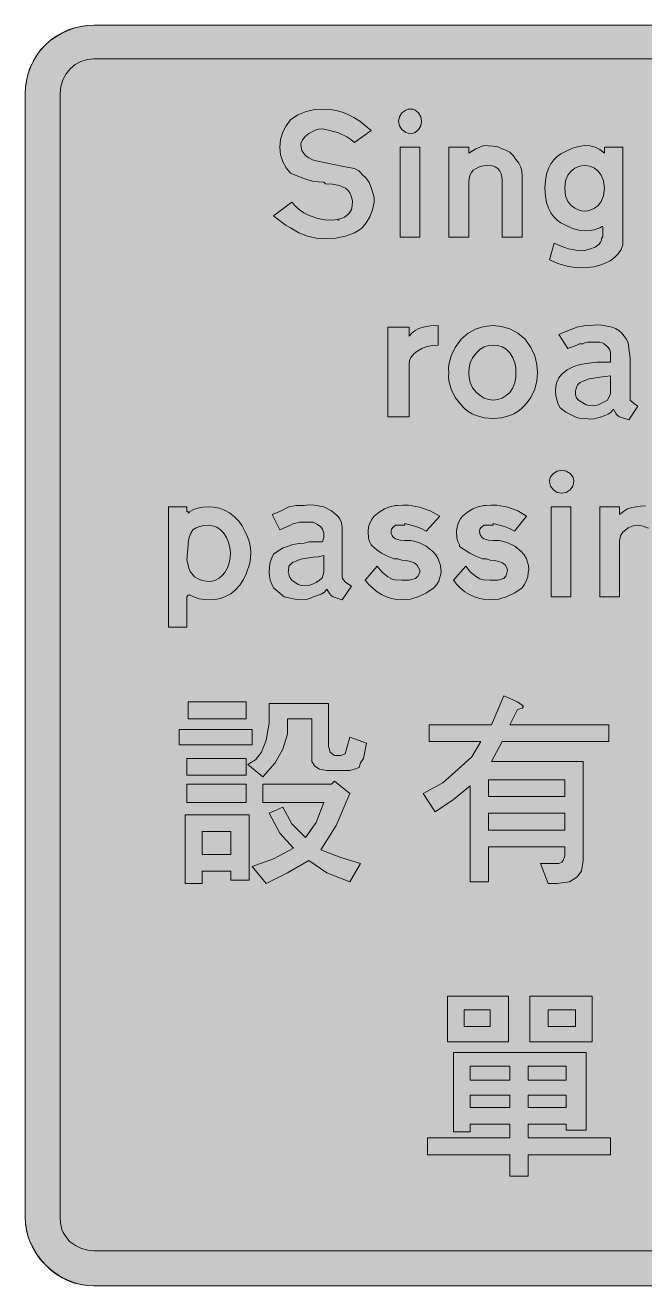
# Model space of a CAD drawing. Header units: metres. Extents: x 138 to 430, y 13 to 261.
# Drawn here: x 137.8 to 259.8, y 13 to 261.1 of the extents above; entities that cross this region are included whole.
import ezdxf

# ---------------------------------------------------------------- set-up
doc = ezdxf.new("R2010")
doc.units = ezdxf.units.M
for name, color, linetype, true_color in [('FILL_BLUE_0000FF', 7, 'Continuous', 0x0000ff), ('FILL_WHITE_FFFFFF', 7, 'Continuous', 0xffffff), ('STROKE_BLUE_0000FF', 7, 'Continuous', 0x0000ff), ('STROKE_WHITE_FFFFFF', 7, 'Continuous', 0xffffff)]:
    doc.layers.add(name, color=color, linetype=linetype, true_color=true_color)

msp = doc.modelspace()

# ---------------------------------------------------------------- hatches: boundary and pattern name
at = {"layer": 'FILL_BLUE_0000FF', "true_color": 0x0000ff}
h = msp.add_hatch(color=7, dxfattribs=at)
h.dxf.hatch_style = 1
h.paths.add_polyline_path([(416.85, 254.52), (417.94, 254.33), (419.25, 253.92), (419.87, 253.64), (420.41, 253.28), (421.35, 252.42), (421.92, 251.92), (422.33, 251.33), (422.85, 250.02), (423.2, 249.52), (423.38, 248.93), (423.45, 247.62), (423.45, 26.52), (423.33, 25.35), (422.96, 24.12), (422.31, 22.89), (421.35, 21.72), (420.35, 20.93), (419.21, 20.37), (418.02, 20.03), (416.85, 19.92), (151.35, 19.92), (150.18, 20.03), (148.95, 20.37), (147.72, 20.93), (146.55, 21.72), (145.69, 22.92), (145.33, 23.49), (145.05, 24.12), (144.79, 25.43), (144.75, 26.52), (144.75, 247.62), (144.89, 249.04), (145.28, 250.34), (145.89, 251.52), (146.7, 252.53), (147.68, 253.37), (148.8, 253.99), (150.03, 254.38), (151.35, 254.52), (416.85, 254.52)])
at = {"layer": 'FILL_WHITE_FFFFFF', "true_color": 0xffffff}
h = msp.add_hatch(color=7, dxfattribs=at)
h.dxf.hatch_style = 1
h.paths.add_polyline_path([(416.85, 261.12), (418.02, 261.06), (419.25, 260.89), (420.48, 260.61), (421.65, 260.22), (422.94, 259.67), (424.13, 258.94), (425.19, 258.11), (426.15, 257.22), (427.17, 256.22), (427.99, 255.08), (428.64, 253.89), (429.15, 252.72), (429.67, 251.42), (429.94, 250.17), (430.05, 247.62), (430.05, 26.52), (429.99, 25.28), (429.82, 24.05), (429.53, 22.84), (429.11, 21.64), (428.57, 20.48), (427.9, 19.35), (427.09, 18.26), (426.15, 17.22), (425.19, 16.2), (424.13, 15.38), (422.94, 14.73), (421.65, 14.22), (420.48, 13.65), (419.25, 13.28), (418.02, 13.08), (416.85, 13.02), (151.35, 13.02), (150.1, 13.08), (148.84, 13.25), (147.57, 13.56), (146.33, 13.99), (145.1, 14.57), (143.93, 15.3), (142.8, 16.18), (141.75, 17.22), (140.9, 18.18), (140.14, 19.24), (138.75, 21.72), (138.36, 22.89), (138.08, 24.12), (137.91, 25.35), (137.85, 26.52), (137.85, 247.62), (137.91, 248.87), (138.08, 250.13), (138.37, 251.4), (138.79, 252.64), (139.33, 253.87), (140, 255.04), (140.81, 256.17), (141.75, 257.22), (142.8, 258.16), (143.93, 258.97), (145.1, 259.64), (146.33, 260.18), (147.57, 260.6), (148.84, 260.89), (150.1, 261.06), (151.35, 261.12), (416.85, 261.12)])
h = msp.add_hatch(color=7, dxfattribs=at)
h.dxf.hatch_style = 1
h.paths.add_polyline_path([(201.94, 238.64), (201.16, 239.16), (199.5, 239.93), (197.84, 240.42), (196.35, 240.72), (195.55, 240.66), (194.89, 240.49), (193.65, 239.82), (192.99, 239.27), (192.45, 238.58), (192.13, 237.84), (192.15, 237.12), (192.3, 236.45), (192.68, 235.84), (193.16, 235.35), (193.65, 235.02), (194.4, 234.61), (195.15, 234.42), (200.85, 233.22), (202.65, 232.92), (203.51, 232.43), (203.87, 232.12), (204.15, 231.72), (204.94, 230.99), (205.54, 230.14), (205.96, 229.19), (206.25, 228.12), (206.51, 227.22), (206.55, 226.32), (206.22, 224.81), (205.69, 223.43), (204.99, 222.23), (204.15, 221.22), (203.43, 220.7), (202.65, 220.26), (200.89, 219.61), (198.96, 219.24), (196.95, 219.12), (195.15, 219.24), (193.39, 219.61), (191.68, 220.26), (190.05, 221.22), (189.2, 221.72), (188.4, 222.31), (186.75, 223.62), (190.35, 226.32), (191.06, 225.49), (191.85, 224.79), (192.69, 224.21), (193.58, 223.73), (195.41, 223.07), (197.25, 222.72), (198.76, 222.79), (200.1, 223.09), (200.69, 223.36), (201.22, 223.73), (201.67, 224.21), (202.05, 224.82), (202.21, 225.59), (202.24, 226.47), (202.09, 227.35), (201.75, 228.12), (201.36, 228.63), (200.87, 229.03), (199.69, 229.58), (198.33, 229.85), (196.95, 229.92), (196.65, 230.22), (195.53, 230.28), (194.4, 230.44), (193.28, 230.73), (192.15, 231.12), (190.05, 232.02), (189.22, 233.03), (188.55, 234.23), (188.11, 235.61), (187.95, 237.12), (188.11, 238.64), (188.55, 240.04), (189.22, 241.34), (190.05, 242.52), (191.5, 243.48), (193.13, 244.13), (194.86, 244.5), (196.65, 244.62), (197.87, 244.55), (199.07, 244.34), (200.25, 244), (201.41, 243.53), (202.56, 242.94), (203.7, 242.22), (205.95, 240.42), (202.65, 238.02), (201.94, 238.64)])
h = msp.add_hatch(color=7, dxfattribs=at)
h.dxf.hatch_style = 1
h.paths.add_polyline_path([(215.69, 241.34), (215.25, 240.57), (214.58, 240.03), (214.18, 239.87), (213.75, 239.82), (213.22, 239.87), (212.74, 240.03), (211.99, 240.57), (211.51, 241.34), (211.35, 242.22), (211.51, 243.1), (211.99, 243.87), (212.74, 244.41), (213.22, 244.57), (213.75, 244.62), (214.18, 244.57), (214.58, 244.41), (215.25, 243.87), (215.69, 243.1), (215.85, 242.22), (215.69, 241.34)])
h = msp.add_hatch(color=7, dxfattribs=at)
h.dxf.hatch_style = 1
h.paths.add_polyline_path([(211.65, 219.42), (211.65, 237.12), (215.55, 237.12), (215.55, 219.42), (211.65, 219.42)])
h = msp.add_hatch(color=7, dxfattribs=at)
h.dxf.hatch_style = 1
h.paths.add_polyline_path([(228.08, 233.46), (227.4, 233.29), (226.73, 233.01), (226.05, 232.62), (225.66, 232.12), (225.38, 231.53), (225.21, 230.89), (225.15, 230.22), (225.15, 219.42), (221.25, 219.42), (221.25, 237.12), (225.15, 237.12), (225.15, 235.92), (226.54, 236.78), (227.3, 237.14), (228.15, 237.42), (229.95, 237.34), (230.85, 237.17), (231.75, 236.82), (232.47, 236.53), (233.21, 236.11), (233.9, 235.51), (234.45, 234.72), (235.02, 233.99), (235.39, 233.18), (235.59, 232.32), (235.65, 231.42), (235.65, 219.42), (231.75, 219.42), (231.75, 230.82), (231.53, 231.87), (231.24, 232.42), (230.85, 232.92), (230.35, 233.27), (229.8, 233.44), (228.75, 233.52), (228.08, 233.46)])
h = msp.add_hatch(color=7, dxfattribs=at)
h.dxf.hatch_style = 1
h.paths.add_polyline_path([(255.45, 237.12), (255.45, 218.52), (255.45, 218.22), (255.45, 217.92), (255.12, 216.96), (254.58, 216.12), (253.87, 215.39), (253.01, 214.77), (252.03, 214.26), (250.94, 213.87), (249.77, 213.59), (248.55, 213.42), (246.7, 213.36), (244.8, 213.61), (242.9, 214.14), (241.05, 214.92), (241.95, 218.22), (243.35, 217.61), (244.8, 217.13), (246.25, 216.83), (247.65, 216.72), (248.93, 217.01), (250.01, 217.43), (250.81, 218.03), (251.08, 218.4), (251.25, 218.82), (251.25, 219.12), (251.51, 219.53), (251.55, 219.72), (251.55, 221.22), (251.55, 221.52), (251.36, 221.48), (250.95, 221.22), (249.85, 220.87), (248.89, 220.7), (247.95, 220.62), (246.79, 220.77), (245.55, 221.13), (244.05, 221.82), (243.28, 222.22), (242.55, 222.73), (241.89, 223.39), (241.31, 224.18), (240.83, 225.13), (240.46, 226.25), (240.23, 227.54), (240.15, 229.02), (240.23, 230.5), (240.46, 231.79), (240.83, 232.91), (241.31, 233.86), (241.89, 234.65), (242.55, 235.31), (243.28, 235.82), (244.05, 236.22), (245.55, 236.91), (246.79, 237.27), (247.95, 237.42), (249, 237.38), (250.05, 237.12), (250.95, 236.63), (251.85, 235.92), (251.85, 237.12), (255.45, 237.12)])
h.paths.add_polyline_path([(246.72, 233.28), (246, 232.96), (245.28, 232.42), (244.66, 231.62), (244.22, 230.51), (244.05, 229.02), (244.22, 227.53), (244.66, 226.42), (245.28, 225.62), (246, 225.08), (246.72, 224.76), (247.34, 224.59), (247.95, 224.52), (248.56, 224.59), (249.18, 224.76), (249.9, 225.08), (250.62, 225.62), (251.24, 226.42), (251.68, 227.53), (251.85, 229.02), (251.68, 230.51), (251.24, 231.62), (250.62, 232.42), (249.9, 232.96), (249.18, 233.28), (248.56, 233.45), (247.95, 233.52), (247.34, 233.45), (246.72, 233.28)], flags=16)
h = msp.add_hatch(color=7, dxfattribs=at)
h.dxf.hatch_style = 1
h.paths.add_polyline_path([(213.96, 200.54), (214.58, 201.04), (215.31, 201.44), (216.15, 201.72), (217.65, 201.98), (219.15, 202.02), (219.15, 198.12), (218.03, 198.06), (216.94, 197.86), (215.9, 197.49), (214.95, 196.92), (214.35, 196.43), (213.75, 195.72), (213.49, 195.12), (213.45, 194.52), (213.45, 184.02), (209.25, 184.02), (209.25, 201.72), (213.45, 201.72), (213.45, 199.92), (213.96, 200.54)])
h = msp.add_hatch(color=7, dxfattribs=at)
h.dxf.hatch_style = 1
h.paths.add_polyline_path([(221.25, 194.34), (221.66, 196.02), (222.47, 197.7), (223.65, 199.32), (225.06, 200.5), (226.58, 201.34), (228.21, 201.85), (229.95, 202.02), (231.57, 201.85), (233.21, 201.34), (234.8, 200.5), (236.25, 199.32), (237.38, 197.7), (238.13, 196.02), (238.53, 194.34), (238.65, 192.72), (238.53, 191.1), (238.13, 189.46), (237.38, 187.87), (236.87, 187.12), (236.25, 186.42), (235.55, 185.7), (234.8, 185.11), (234.02, 184.64), (233.21, 184.28), (231.57, 183.85), (229.95, 183.72), (228.21, 183.85), (226.58, 184.28), (225.8, 184.64), (225.06, 185.11), (224.34, 185.7), (223.65, 186.42), (222.47, 187.87), (221.66, 189.46), (221.25, 191.1), (221.19, 191.92), (221.25, 192.72), (221.19, 193.52), (221.25, 194.34)])
h.paths.add_polyline_path([(228.19, 197.82), (227.38, 197.36), (226.65, 196.62), (225.91, 195.67), (225.45, 194.67), (225.22, 193.67), (225.15, 192.72), (225.22, 191.77), (225.45, 190.77), (225.91, 189.77), (226.65, 188.82), (227.38, 188.21), (228.19, 187.73), (229.05, 187.43), (229.95, 187.32), (230.85, 187.43), (231.71, 187.73), (232.52, 188.21), (233.25, 188.82), (233.82, 189.77), (234.19, 190.77), (234.39, 191.77), (234.45, 192.72), (234.39, 193.67), (234.19, 194.67), (233.82, 195.67), (233.25, 196.62), (232.52, 197.36), (231.71, 197.82), (230.85, 198.05), (229.95, 198.12), (229.05, 198.05), (228.19, 197.82)], flags=16)
h = msp.add_hatch(color=7, dxfattribs=at)
h.dxf.hatch_style = 1
h.paths.add_polyline_path([(243.71, 200.63), (244.35, 200.82), (246.45, 201.72), (247.8, 201.98), (249.15, 202.02), (250.23, 202.14), (251.25, 202.09), (253.35, 201.72), (254.02, 201.44), (254.66, 201.04), (255.25, 200.54), (255.75, 199.92), (256.14, 199.42), (256.43, 198.83), (256.59, 198.19), (256.65, 197.52), (256.91, 195.68), (256.95, 193.62), (256.95, 187.92), (256.95, 187.32), (257.55, 186.72), (258.45, 186.12), (256.65, 183.42), (254.85, 184.02), (254.45, 184.3), (254.14, 184.66), (253.65, 185.52), (253.15, 184.95), (252.56, 184.54), (251.25, 184.02), (249.75, 183.64), (248.97, 183.6), (248.25, 183.72), (246.9, 183.79), (246.23, 183.97), (245.55, 184.32), (244.24, 184.96), (243.15, 185.82), (242.76, 186.55), (242.48, 187.36), (242.31, 188.22), (242.25, 189.12), (242.31, 190.02), (242.51, 190.88), (242.88, 191.69), (243.45, 192.42), (244.54, 193.28), (245.85, 193.92), (247.05, 194.33), (248.25, 194.52), (250.35, 194.82), (253.05, 194.82), (253.05, 195.72), (253.05, 196.62), (253, 197.02), (252.86, 197.33), (252.45, 197.82), (251.81, 198.38), (251.4, 198.62), (250.95, 198.72), (248.55, 198.72), (248.1, 198.68), (247.65, 198.42), (246.94, 198.38), (246.45, 198.12), (244.65, 197.52), (242.85, 200.22), (243.71, 200.63)])
h.paths.add_polyline_path([(249.56, 186.19), (250.15, 186.25), (250.65, 186.42), (252.45, 187.32), (252.75, 187.92), (253.01, 188.37), (253.05, 188.82), (253.05, 192.12), (250.95, 191.82), (248.85, 191.52), (247.35, 190.92), (247.08, 190.82), (246.79, 190.58), (246.55, 190.29), (246.45, 190.02), (246.19, 189.16), (246.15, 188.52), (246.2, 188.12), (246.34, 187.81), (246.75, 187.32), (248.25, 186.42), (248.92, 186.25), (249.56, 186.19)], flags=16)
h = msp.add_hatch(color=7, dxfattribs=at)
h.dxf.hatch_style = 1
h.paths.add_polyline_path([(245.8, 170.89), (245.64, 170.41), (245.1, 169.66), (244.33, 169.18), (243.45, 169.02), (242.57, 169.18), (241.8, 169.66), (241.26, 170.41), (241.1, 170.89), (241.05, 171.42), (241.1, 171.85), (241.26, 172.25), (241.8, 172.92), (242.57, 173.36), (243.45, 173.52), (244.33, 173.36), (245.1, 172.92), (245.64, 172.25), (245.8, 171.85), (245.85, 171.42), (245.8, 170.89)])
h = msp.add_hatch(color=7, dxfattribs=at)
h.dxf.hatch_style = 1
h.paths.add_polyline_path([(171.83, 166.09), (172.78, 166.26), (173.85, 166.32), (174.97, 166.26), (176.06, 166.06), (177.1, 165.69), (178.05, 165.12), (179.07, 164.39), (179.89, 163.54), (180.54, 162.59), (181.05, 161.52), (181.62, 160.4), (181.99, 159.31), (182.19, 158.27), (182.25, 157.32), (182.19, 156.24), (182.03, 155.22), (181.35, 153.12), (180.8, 152), (180.08, 150.94), (179.24, 150), (178.35, 149.22), (177.27, 148.65), (176.25, 148.28), (175.23, 148.08), (174.15, 148.02), (173.08, 148.08), (172.09, 148.24), (171.15, 148.53), (170.25, 148.92), (170.21, 149.03), (169.95, 148.92), (169.65, 148.62), (169.65, 142.62), (166.05, 142.62), (166.05, 166.32), (169.65, 166.32), (169.65, 165.42), (169.95, 165.42), (169.95, 165.12), (170.1, 165.16), (170.25, 165.42), (170.98, 165.81), (171.83, 166.09)])
h.paths.add_polyline_path([(170.18, 160.47), (170.01, 159.79), (169.95, 159.12), (169.95, 158.82), (169.65, 155.82), (169.95, 154.92), (170.05, 154.25), (170.33, 153.61), (171.15, 152.52), (171.88, 152.13), (172.69, 151.84), (173.55, 151.68), (174.45, 151.62), (175.29, 151.9), (176.03, 152.29), (176.64, 152.8), (177.15, 153.42), (177.64, 154.35), (177.99, 155.31), (178.19, 156.31), (178.24, 157.32), (178.13, 158.33), (177.87, 159.33), (177.44, 160.29), (176.85, 161.22), (176.3, 161.83), (175.58, 162.31), (174.74, 162.61), (173.85, 162.72), (173, 162.66), (172.24, 162.49), (171.53, 162.21), (170.85, 161.82), (170.46, 161.14), (170.18, 160.47)], flags=16)
h = msp.add_hatch(color=7, dxfattribs=at)
h.dxf.hatch_style = 1
h.paths.add_polyline_path([(187.95, 165.42), (189.75, 166.32), (191.25, 166.58), (192.75, 166.62), (193.7, 166.74), (194.7, 166.69), (196.65, 166.32), (198.11, 165.53), (199.35, 164.52), (199.74, 164.02), (200.03, 163.43), (200.19, 162.79), (200.25, 162.12), (200.25, 158.22), (200.25, 152.52), (200.29, 152.22), (200.55, 151.92), (200.6, 151.74), (200.74, 151.62), (201.15, 151.32), (202.05, 150.72), (200.25, 148.02), (198.45, 148.62), (198.05, 148.9), (197.74, 149.26), (197.25, 150.12), (196.74, 149.55), (196.13, 149.14), (194.55, 148.62), (193.87, 148.27), (193.16, 148.09), (191.55, 148.02), (188.85, 148.62), (186.75, 150.42), (186.36, 151.14), (186.08, 151.92), (185.91, 152.7), (185.85, 153.42), (185.91, 154.49), (186.08, 155.44), (186.36, 156.29), (186.75, 157.02), (187.99, 157.88), (188.65, 158.24), (189.45, 158.52), (190.54, 158.93), (191.85, 159.12), (192.75, 159.16), (193.65, 159.42), (196.35, 159.42), (196.65, 160.32), (196.65, 161.22), (196.35, 161.93), (196.05, 162.42), (195.41, 162.87), (194.55, 163.32), (191.85, 163.32), (190.95, 163.02), (190.5, 162.98), (190.05, 162.72), (187.95, 161.82), (186.45, 164.82), (187.95, 165.42)])
h.paths.add_polyline_path([(192.9, 150.79), (193.58, 150.85), (194.25, 151.02), (195.11, 151.47), (195.75, 151.92), (196.16, 152.22), (196.3, 152.34), (196.35, 152.52), (196.65, 153.42), (196.65, 156.72), (195.49, 156.46), (194.55, 156.42), (192.45, 156.12), (191.59, 155.82), (190.95, 155.52), (190.55, 155.42), (190.24, 155.18), (189.75, 154.62), (189.64, 153.76), (189.62, 153.4), (189.75, 153.12), (189.8, 152.72), (189.94, 152.41), (190.35, 151.92), (191.55, 151.02), (192.23, 150.85), (192.9, 150.79)], flags=16)
h = msp.add_hatch(color=7, dxfattribs=at)
h.dxf.hatch_style = 1
h.paths.add_polyline_path([(211.65, 159.76), (212.55, 159.72), (213.15, 159.72), (213.45, 159.72), (213.75, 159.72), (215.31, 159.33), (216.79, 158.59), (218.1, 157.53), (218.66, 156.87), (219.15, 156.12), (219.56, 154.77), (219.75, 153.42), (219.23, 151.69), (218.82, 150.97), (218.25, 150.42), (216.84, 149.41), (215.33, 148.66), (213.69, 148.18), (211.95, 148.02), (210.94, 148.09), (209.94, 148.29), (208.96, 148.62), (208.01, 149.07), (207.11, 149.63), (206.25, 150.3), (205.47, 151.06), (204.75, 151.92), (207.15, 154.62), (208.09, 153.46), (209.25, 152.52), (209.93, 152.17), (210.6, 151.99), (211.95, 151.92), (213.45, 151.92), (214.65, 152.22), (215.1, 152.71), (215.55, 153.42), (215.51, 153.87), (215.25, 154.32), (214.95, 154.92), (214.4, 155.31), (213.68, 155.59), (212.84, 155.76), (211.95, 155.82), (211.2, 156.08), (210.45, 156.12), (209.16, 156.62), (208.01, 157.21), (207.03, 157.85), (206.25, 158.52), (205.95, 158.82), (205.6, 159.49), (205.43, 160.17), (205.35, 161.52), (205.45, 162.41), (205.73, 163.24), (206.11, 163.97), (206.55, 164.52), (207.5, 165.31), (208.54, 165.91), (209.63, 166.33), (210.75, 166.62), (211.05, 166.62), (212.17, 166.68), (213.29, 166.63), (215.48, 166.24), (217.55, 165.52), (219.45, 164.52), (216.75, 161.52), (215.8, 162.09), (214.76, 162.49), (212.55, 163.02), (212.55, 162.72), (211.05, 162.72), (210.75, 162.72), (210.19, 162.23), (209.95, 161.92), (209.85, 161.52), (209.91, 161.07), (210.08, 160.66), (210.36, 160.3), (210.75, 160.02), (211.65, 159.76)])
h = msp.add_hatch(color=7, dxfattribs=at)
h.dxf.hatch_style = 1
h.paths.add_polyline_path([(229.05, 159.76), (229.95, 159.72), (230.55, 159.72), (230.85, 159.72), (231.15, 159.72), (232.71, 159.33), (234.19, 158.59), (235.5, 157.53), (236.06, 156.87), (236.55, 156.12), (236.93, 154.77), (236.97, 154.09), (236.85, 153.42), (236.75, 152.53), (236.48, 151.69), (236.09, 150.97), (235.65, 150.42), (234.24, 149.41), (232.73, 148.66), (231.09, 148.18), (229.35, 148.02), (228.33, 148.09), (227.3, 148.29), (226.28, 148.62), (225.3, 149.07), (224.38, 149.63), (223.53, 150.3), (222.78, 151.06), (222.15, 151.92), (224.55, 154.62), (225.49, 153.46), (226.65, 152.52), (227.33, 152.17), (228, 151.99), (229.35, 151.92), (230.85, 151.92), (232.05, 152.22), (232.46, 152.71), (232.6, 153.02), (232.65, 153.42), (232.78, 153.64), (232.76, 153.87), (232.65, 154.32), (232.35, 154.92), (231.8, 155.31), (231.08, 155.59), (230.24, 155.76), (229.35, 155.82), (228.6, 156.08), (227.85, 156.12), (226.56, 156.62), (225.38, 157.21), (223.35, 158.52), (223.35, 158.82), (223, 159.49), (222.83, 160.17), (222.75, 161.52), (222.85, 162.41), (223.13, 163.24), (223.51, 163.97), (223.95, 164.52), (224.9, 165.31), (225.94, 165.91), (227.03, 166.33), (228.15, 166.62), (228.45, 166.62), (229.57, 166.68), (230.69, 166.63), (232.84, 166.24), (234.82, 165.52), (236.55, 164.52), (234.15, 161.52), (233.2, 162.09), (232.16, 162.49), (229.95, 163.02), (229.95, 162.72), (228.15, 162.72), (227.59, 162.23), (227.35, 161.92), (227.25, 161.52), (227.31, 161.07), (227.48, 160.66), (227.76, 160.3), (228.15, 160.02), (229.05, 159.76)])
h = msp.add_hatch(color=7, dxfattribs=at)
h.dxf.hatch_style = 1
h.paths.add_polyline_path([(241.35, 148.62), (241.35, 166.32), (245.25, 166.32), (245.25, 148.62), (241.35, 148.62)])
h = msp.add_hatch(color=7, dxfattribs=at)
h.dxf.hatch_style = 1
h.paths.add_polyline_path([(257.78, 162.66), (257.14, 162.49), (256.55, 162.21), (256.05, 161.82), (255.48, 161.32), (255.11, 160.73), (254.91, 160.09), (254.85, 159.42), (254.85, 148.62), (250.95, 148.62), (250.95, 166.32), (254.85, 166.32), (254.85, 164.82), (255.58, 165.43), (256.39, 165.91), (257.25, 166.21), (258.15, 166.32), (259.05, 166.48), (259.91, 166.51), (260.72, 166.36), (261.45, 166.02), (262.29, 165.69), (263.03, 165.19), (263.64, 164.59), (264.15, 163.92), (264.72, 163.19), (265.09, 162.38), (265.29, 161.52), (265.35, 160.62), (265.35, 148.62), (261.45, 148.62), (261.45, 160.02), (261.23, 161.07), (260.94, 161.62), (260.55, 162.12), (259.5, 162.53), (258.45, 162.72), (257.78, 162.66)])
h = msp.add_hatch(color=7, dxfattribs=at)
h.dxf.hatch_style = 1
h.paths.add_polyline_path([(232.05, 129.12), (234.75, 127.92), (235.65, 127.32), (235.95, 127.02), (235.65, 126.72), (234.75, 126.42), (233.25, 123.42), (252.75, 123.42), (252.75, 120.12), (231.75, 120.12), (229.65, 116.22), (247.65, 116.22), (247.65, 96.72), (247.35, 94.62), (246.45, 93.42), (244.95, 92.52), (242.55, 92.22), (240.75, 92.22), (239.25, 96.12), (242.25, 96.12), (242.85, 96.12), (243.45, 96.42), (243.75, 96.72), (244.05, 97.62), (244.05, 99.42), (229.05, 99.42), (229.05, 92.52), (225.45, 92.52), (225.45, 111.42), (222.15, 108.72), (218.55, 106.32), (216.15, 109.92), (220.05, 112.02), (223.05, 114.72), (225.75, 117.12), (227.55, 120.12), (217.35, 120.12), (217.35, 123.42), (229.65, 123.42), (232.05, 129.12)])
h.paths.add_polyline_path([(229.05, 106.02), (229.05, 102.72), (244.05, 102.72), (244.05, 106.02), (229.05, 106.02)], flags=16)
h.paths.add_polyline_path([(244.05, 112.62), (229.05, 112.62), (229.05, 109.32), (244.05, 109.32), (244.05, 112.62)], flags=16)
h = msp.add_hatch(color=7, dxfattribs=at)
h.dxf.hatch_style = 1
h.paths.add_polyline_path([(181.35, 127.92), (181.35, 124.62), (169.95, 124.62), (169.95, 127.92), (181.35, 127.92)])
h = msp.add_hatch(color=7, dxfattribs=at)
h.dxf.hatch_style = 1
h.paths.add_polyline_path([(197.55, 127.62), (197.55, 119.22), (197.85, 118.02), (198.75, 117.42), (199.95, 117.42), (200.85, 117.72), (201.15, 118.92), (201.75, 121.02), (205.05, 119.82), (204.45, 116.82), (203.85, 115.92), (203.55, 115.02), (202.65, 114.72), (201.75, 114.42), (197.25, 114.42), (195.75, 114.72), (194.85, 115.32), (194.25, 116.22), (194.25, 117.72), (194.25, 124.62), (189.45, 124.62), (189.45, 121.62), (188.55, 118.62), (187.05, 115.92), (184.65, 113.22), (181.65, 115.62), (183.15, 116.52), (184.35, 118.02), (185.25, 120.42), (185.85, 123.72), (185.85, 127.62), (197.55, 127.62)])
h = msp.add_hatch(color=7, dxfattribs=at)
h.dxf.hatch_style = 1
h.paths.add_polyline_path([(182.55, 122.52), (182.55, 119.52), (168.15, 119.52), (168.15, 122.52), (182.55, 122.52)])
h = msp.add_hatch(color=7, dxfattribs=at)
h.dxf.hatch_style = 1
h.paths.add_polyline_path([(181.35, 116.82), (181.35, 113.52), (169.65, 113.52), (169.65, 116.82), (181.35, 116.82)])
h = msp.add_hatch(color=7, dxfattribs=at)
h.dxf.hatch_style = 1
h.paths.add_polyline_path([(181.35, 111.72), (181.35, 108.12), (169.65, 108.12), (169.65, 111.72), (181.35, 111.72)])
h = msp.add_hatch(color=7, dxfattribs=at)
h.dxf.hatch_style = 1
h.paths.add_polyline_path([(198.15, 111.72), (198.75, 112.32), (201.75, 109.92), (199.05, 103.62), (196.05, 98.82), (199.95, 97.32), (203.85, 96.12), (201.75, 92.52), (197.25, 94.32), (193.65, 96.72), (189.45, 94.32), (185.25, 92.22), (182.55, 95.52), (186.75, 97.02), (190.65, 99.12), (187.95, 102.12), (185.85, 106.02), (188.55, 107.22), (190.35, 103.92), (193.05, 101.22), (195.15, 104.22), (196.65, 108.12), (184.65, 108.12), (184.65, 111.72), (198.15, 111.72)])
h = msp.add_hatch(color=7, dxfattribs=at)
h.dxf.hatch_style = 1
h.paths.add_polyline_path([(178.35, 92.82), (178.35, 94.62), (172.65, 94.62), (172.65, 92.22), (169.35, 92.22), (169.35, 105.72), (181.95, 105.72), (181.95, 92.82), (178.35, 92.82)])
h.paths.add_polyline_path([(178.35, 102.42), (172.65, 102.42), (172.65, 97.92), (178.35, 97.92), (178.35, 102.42)], flags=16)
h = msp.add_hatch(color=7, dxfattribs=at)
h.dxf.hatch_style = 1
h.paths.add_polyline_path([(232.95, 61.02), (220.95, 61.02), (220.95, 70.02), (232.95, 70.02), (232.95, 61.02)])
h.paths.add_polyline_path([(229.35, 67.32), (224.25, 67.32), (224.25, 64.02), (229.35, 64.02), (229.35, 67.32)], flags=16)
h = msp.add_hatch(color=7, dxfattribs=at)
h.dxf.hatch_style = 1
h.paths.add_polyline_path([(249.45, 61.02), (237.15, 61.02), (237.15, 70.02), (249.45, 70.02), (249.45, 61.02)])
h.paths.add_polyline_path([(246.15, 67.32), (240.75, 67.32), (240.75, 64.02), (246.15, 64.02), (246.15, 67.32)], flags=16)
h = msp.add_hatch(color=7, dxfattribs=at)
h.dxf.hatch_style = 1
h.paths.add_polyline_path([(244.35, 44.82), (236.85, 44.82), (236.85, 42.12), (253.05, 42.12), (253.05, 38.82), (236.85, 38.82), (236.85, 34.62), (233.25, 34.62), (233.25, 38.82), (217.05, 38.82), (217.05, 42.12), (233.25, 42.12), (233.25, 44.82), (225.45, 44.82), (225.45, 43.32), (222.15, 43.32), (222.15, 58.92), (248.25, 58.92), (248.25, 43.62), (244.35, 43.62), (244.35, 44.82)])
h.paths.add_polyline_path([(244.35, 53.52), (244.35, 56.22), (236.85, 56.22), (236.85, 53.52), (244.35, 53.52)], flags=16)
h.paths.add_polyline_path([(236.85, 48.12), (244.35, 48.12), (244.35, 50.52), (236.85, 50.52), (236.85, 48.12)], flags=16)
h.paths.add_polyline_path([(225.45, 56.22), (225.45, 53.52), (233.25, 53.52), (233.25, 56.22), (225.45, 56.22)], flags=16)
h.paths.add_polyline_path([(233.25, 50.52), (225.45, 50.52), (225.45, 48.12), (233.25, 48.12), (233.25, 50.52)], flags=16)

# ---------------------------------------------------------------- linework, layer by layer
at = {"layer": 'FILL_BLUE_0000FF', "lineweight": 0, "true_color": 0x0000ff}
msp.add_lwpolyline([(416.85, 19.92), (151.35, 19.92), (150.18, 20.03), (148.95, 20.37), (147.72, 20.93), (146.55, 21.72), (145.69, 22.92), (145.33, 23.49), (145.05, 24.12), (144.79, 25.43), (144.75, 26.52), (144.75, 247.62), (144.89, 249.04), (145.28, 250.34), (145.89, 251.52), (146.7, 252.53), (147.68, 253.37), (148.8, 253.99), (150.03, 254.38), (151.35, 254.52), (416.85, 254.52)], dxfattribs=at)
at = {"layer": 'FILL_WHITE_FFFFFF', "lineweight": 0, "true_color": 0xffffff}
for points in [[(416.85, 13.02), (151.35, 13.02), (150.1, 13.08), (148.84, 13.25), (147.57, 13.56), (146.33, 13.99), (145.1, 14.57), (143.93, 15.3), (142.8, 16.18), (141.75, 17.22), (140.9, 18.18), (140.14, 19.24), (138.75, 21.72), (138.36, 22.89), (138.08, 24.12), (137.91, 25.35), (137.85, 26.52), (137.85, 247.62), (137.91, 248.87), (138.08, 250.13), (138.37, 251.4), (138.79, 252.64), (139.33, 253.87), (140, 255.04), (140.81, 256.17), (141.75, 257.22), (142.8, 258.16), (143.93, 258.97), (145.1, 259.64), (146.33, 260.18), (147.57, 260.6), (148.84, 260.89), (150.1, 261.06), (151.35, 261.12), (416.85, 261.12)], [(260.55, 162.12), (259.5, 162.53), (258.45, 162.72), (257.78, 162.66), (257.14, 162.49), (256.55, 162.21), (256.05, 161.82), (255.48, 161.32), (255.11, 160.73), (254.91, 160.09), (254.85, 159.42), (254.85, 148.62), (250.95, 148.62), (250.95, 166.32), (254.85, 166.32), (254.85, 164.82), (255.58, 165.43), (256.39, 165.91), (257.25, 166.21), (258.15, 166.32), (259.05, 166.48), (259.91, 166.51)]]:
    msp.add_lwpolyline(points, dxfattribs=at)
for points in [[(201.94, 238.64), (201.16, 239.16), (199.5, 239.93), (197.84, 240.42), (196.35, 240.72), (195.55, 240.66), (194.89, 240.49), (193.65, 239.82), (192.99, 239.27), (192.45, 238.58), (192.13, 237.84), (192.15, 237.12), (192.3, 236.45), (192.68, 235.84), (193.16, 235.35), (193.65, 235.02), (194.4, 234.61), (195.15, 234.42), (200.85, 233.22), (202.65, 232.92), (203.51, 232.43), (203.87, 232.12), (204.15, 231.72), (204.94, 230.99), (205.54, 230.14), (205.96, 229.19), (206.25, 228.12), (206.51, 227.22), (206.55, 226.32), (206.22, 224.81), (205.69, 223.43), (204.99, 222.23), (204.15, 221.22), (203.43, 220.7), (202.65, 220.26), (200.89, 219.61), (198.96, 219.24), (196.95, 219.12), (195.15, 219.24), (193.39, 219.61), (191.68, 220.26), (190.05, 221.22), (189.2, 221.72), (188.4, 222.31), (186.75, 223.62), (190.35, 226.32), (191.06, 225.49), (191.85, 224.79), (192.69, 224.21), (193.58, 223.73), (195.41, 223.07), (197.25, 222.72), (198.76, 222.79), (200.1, 223.09), (200.69, 223.36), (201.22, 223.73), (201.67, 224.21), (202.05, 224.82), (202.21, 225.59), (202.24, 226.47), (202.09, 227.35), (201.75, 228.12), (201.36, 228.63), (200.87, 229.03), (199.69, 229.58), (198.33, 229.85), (196.95, 229.92), (196.65, 230.22), (195.53, 230.28), (194.4, 230.44), (193.28, 230.73), (192.15, 231.12), (190.05, 232.02), (189.22, 233.03), (188.55, 234.23), (188.11, 235.61), (187.95, 237.12), (188.11, 238.64), (188.55, 240.04), (189.22, 241.34), (190.05, 242.52), (191.5, 243.48), (193.13, 244.13), (194.86, 244.5), (196.65, 244.62), (197.87, 244.55), (199.07, 244.34), (200.25, 244), (201.41, 243.53), (202.56, 242.94), (203.7, 242.22), (205.95, 240.42), (202.65, 238.02)], [(215.69, 241.34), (215.25, 240.57), (214.58, 240.03), (214.18, 239.87), (213.75, 239.82), (213.22, 239.87), (212.74, 240.03), (211.99, 240.57), (211.51, 241.34), (211.35, 242.22), (211.51, 243.1), (211.99, 243.87), (212.74, 244.41), (213.22, 244.57), (213.75, 244.62), (214.18, 244.57), (214.58, 244.41), (215.25, 243.87), (215.69, 243.1), (215.85, 242.22)], [(211.65, 219.42), (211.65, 237.12), (215.55, 237.12), (215.55, 219.42)], [(228.08, 233.46), (227.4, 233.29), (226.73, 233.01), (226.05, 232.62), (225.66, 232.12), (225.38, 231.53), (225.21, 230.89), (225.15, 230.22), (225.15, 219.42), (221.25, 219.42), (221.25, 237.12), (225.15, 237.12), (225.15, 235.92), (226.54, 236.78), (227.3, 237.14), (228.15, 237.42), (229.95, 237.34), (230.85, 237.17), (231.75, 236.82), (232.47, 236.53), (233.21, 236.11), (233.9, 235.51), (234.45, 234.72), (235.02, 233.99), (235.39, 233.18), (235.59, 232.32), (235.65, 231.42), (235.65, 219.42), (231.75, 219.42), (231.75, 230.82), (231.53, 231.87), (231.24, 232.42), (230.85, 232.92), (230.35, 233.27), (229.8, 233.44), (228.75, 233.52)], [(255.45, 237.12), (255.45, 218.52), (255.45, 218.22), (255.45, 217.92), (255.12, 216.96), (254.58, 216.12), (253.87, 215.39), (253.01, 214.77), (252.03, 214.26), (250.94, 213.87), (249.77, 213.59), (248.55, 213.42), (246.7, 213.36), (244.8, 213.61), (242.9, 214.14), (241.05, 214.92), (241.95, 218.22), (243.35, 217.61), (244.8, 217.13), (246.25, 216.83), (247.65, 216.72), (248.93, 217.01), (250.01, 217.43), (250.81, 218.03), (251.08, 218.4), (251.25, 218.82), (251.25, 219.12), (251.51, 219.53), (251.55, 219.72), (251.55, 221.22), (251.55, 221.52), (251.36, 221.48), (250.95, 221.22), (249.85, 220.87), (248.89, 220.7), (247.95, 220.62), (246.79, 220.77), (245.55, 221.13), (244.05, 221.82), (243.28, 222.22), (242.55, 222.73), (241.89, 223.39), (241.31, 224.18), (240.83, 225.13), (240.46, 226.25), (240.23, 227.54), (240.15, 229.02), (240.23, 230.5), (240.46, 231.79), (240.83, 232.91), (241.31, 233.86), (241.89, 234.65), (242.55, 235.31), (243.28, 235.82), (244.05, 236.22), (245.55, 236.91), (246.79, 237.27), (247.95, 237.42), (249, 237.38), (250.05, 237.12), (250.95, 236.63), (251.85, 235.92), (251.85, 237.12)], [(246.72, 233.28), (246, 232.96), (245.28, 232.42), (244.66, 231.62), (244.22, 230.51), (244.05, 229.02), (244.22, 227.53), (244.66, 226.42), (245.28, 225.62), (246, 225.08), (246.72, 224.76), (247.34, 224.59), (247.95, 224.52), (248.56, 224.59), (249.18, 224.76), (249.9, 225.08), (250.62, 225.62), (251.24, 226.42), (251.68, 227.53), (251.85, 229.02), (251.68, 230.51), (251.24, 231.62), (250.62, 232.42), (249.9, 232.96), (249.18, 233.28), (248.56, 233.45), (247.95, 233.52), (247.34, 233.45)], [(213.96, 200.54), (214.58, 201.04), (215.31, 201.44), (216.15, 201.72), (217.65, 201.98), (219.15, 202.02), (219.15, 198.12), (218.03, 198.06), (216.94, 197.86), (215.9, 197.49), (214.95, 196.92), (214.35, 196.43), (213.75, 195.72), (213.49, 195.12), (213.45, 194.52), (213.45, 184.02), (209.25, 184.02), (209.25, 201.72), (213.45, 201.72), (213.45, 199.92)], [(221.25, 194.34), (221.66, 196.02), (222.47, 197.7), (223.65, 199.32), (225.06, 200.5), (226.58, 201.34), (228.21, 201.85), (229.95, 202.02), (231.57, 201.85), (233.21, 201.34), (234.8, 200.5), (236.25, 199.32), (237.38, 197.7), (238.13, 196.02), (238.53, 194.34), (238.65, 192.72), (238.53, 191.1), (238.13, 189.46), (237.38, 187.87), (236.87, 187.12), (236.25, 186.42), (235.55, 185.7), (234.8, 185.11), (234.02, 184.64), (233.21, 184.28), (231.57, 183.85), (229.95, 183.72), (228.21, 183.85), (226.58, 184.28), (225.8, 184.64), (225.06, 185.11), (224.34, 185.7), (223.65, 186.42), (222.47, 187.87), (221.66, 189.46), (221.25, 191.1), (221.19, 191.92), (221.25, 192.72), (221.19, 193.52)], [(243.71, 200.63), (244.35, 200.82), (246.45, 201.72), (247.8, 201.98), (249.15, 202.02), (250.23, 202.14), (251.25, 202.09), (253.35, 201.72), (254.02, 201.44), (254.66, 201.04), (255.25, 200.54), (255.75, 199.92), (256.14, 199.42), (256.43, 198.83), (256.59, 198.19), (256.65, 197.52), (256.91, 195.68), (256.95, 193.62), (256.95, 187.92), (256.95, 187.32), (257.55, 186.72), (258.45, 186.12), (256.65, 183.42), (254.85, 184.02), (254.45, 184.3), (254.14, 184.66), (253.65, 185.52), (253.15, 184.95), (252.56, 184.54), (251.25, 184.02), (249.75, 183.64), (248.97, 183.6), (248.25, 183.72), (246.9, 183.79), (246.23, 183.97), (245.55, 184.32), (244.24, 184.96), (243.15, 185.82), (242.76, 186.55), (242.48, 187.36), (242.31, 188.22), (242.25, 189.12), (242.31, 190.02), (242.51, 190.88), (242.88, 191.69), (243.45, 192.42), (244.54, 193.28), (245.85, 193.92), (247.05, 194.33), (248.25, 194.52), (250.35, 194.82), (253.05, 194.82), (253.05, 195.72), (253.05, 196.62), (253, 197.02), (252.86, 197.33), (252.45, 197.82), (251.81, 198.38), (251.4, 198.62), (250.95, 198.72), (248.55, 198.72), (248.1, 198.68), (247.65, 198.42), (246.94, 198.38), (246.45, 198.12), (244.65, 197.52), (242.85, 200.22)], [(228.19, 197.82), (227.38, 197.36), (226.65, 196.62), (225.91, 195.67), (225.45, 194.67), (225.22, 193.67), (225.15, 192.72), (225.22, 191.77), (225.45, 190.77), (225.91, 189.77), (226.65, 188.82), (227.38, 188.21), (228.19, 187.73), (229.05, 187.43), (229.95, 187.32), (230.85, 187.43), (231.71, 187.73), (232.52, 188.21), (233.25, 188.82), (233.82, 189.77), (234.19, 190.77), (234.39, 191.77), (234.45, 192.72), (234.39, 193.67), (234.19, 194.67), (233.82, 195.67), (233.25, 196.62), (232.52, 197.36), (231.71, 197.82), (230.85, 198.05), (229.95, 198.12), (229.05, 198.05)], [(249.56, 186.19), (250.15, 186.25), (250.65, 186.42), (252.45, 187.32), (252.75, 187.92), (253.01, 188.37), (253.05, 188.82), (253.05, 192.12), (250.95, 191.82), (248.85, 191.52), (247.35, 190.92), (247.08, 190.82), (246.79, 190.58), (246.55, 190.29), (246.45, 190.02), (246.19, 189.16), (246.15, 188.52), (246.2, 188.12), (246.34, 187.81), (246.75, 187.32), (248.25, 186.42), (248.92, 186.25)], [(245.8, 170.89), (245.64, 170.41), (245.1, 169.66), (244.33, 169.18), (243.45, 169.02), (242.57, 169.18), (241.8, 169.66), (241.26, 170.41), (241.1, 170.89), (241.05, 171.42), (241.1, 171.85), (241.26, 172.25), (241.8, 172.92), (242.57, 173.36), (243.45, 173.52), (244.33, 173.36), (245.1, 172.92), (245.64, 172.25), (245.8, 171.85), (245.85, 171.42)], [(171.83, 166.09), (172.78, 166.26), (173.85, 166.32), (174.97, 166.26), (176.06, 166.06), (177.1, 165.69), (178.05, 165.12), (179.07, 164.39), (179.89, 163.54), (180.54, 162.59), (181.05, 161.52), (181.62, 160.4), (181.99, 159.31), (182.19, 158.27), (182.25, 157.32), (182.19, 156.24), (182.03, 155.22), (181.35, 153.12), (180.8, 152), (180.08, 150.94), (179.24, 150), (178.35, 149.22), (177.27, 148.65), (176.25, 148.28), (175.23, 148.08), (174.15, 148.02), (173.08, 148.08), (172.09, 148.24), (171.15, 148.53), (170.25, 148.92), (170.21, 149.03), (169.95, 148.92), (169.65, 148.62), (169.65, 142.62), (166.05, 142.62), (166.05, 166.32), (169.65, 166.32), (169.65, 165.42), (169.95, 165.42), (169.95, 165.12), (170.1, 165.16), (170.25, 165.42), (170.98, 165.81)], [(187.95, 165.42), (189.75, 166.32), (191.25, 166.58), (192.75, 166.62), (193.7, 166.74), (194.7, 166.69), (196.65, 166.32), (198.11, 165.53), (199.35, 164.52), (199.74, 164.02), (200.03, 163.43), (200.19, 162.79), (200.25, 162.12), (200.25, 158.22), (200.25, 152.52), (200.29, 152.22), (200.55, 151.92), (200.6, 151.74), (200.74, 151.62), (201.15, 151.32), (202.05, 150.72), (200.25, 148.02), (198.45, 148.62), (198.05, 148.9), (197.74, 149.26), (197.25, 150.12), (196.74, 149.55), (196.13, 149.14), (194.55, 148.62), (193.87, 148.27), (193.16, 148.09), (191.55, 148.02), (188.85, 148.62), (186.75, 150.42), (186.36, 151.14), (186.08, 151.92), (185.91, 152.7), (185.85, 153.42), (185.91, 154.49), (186.08, 155.44), (186.36, 156.29), (186.75, 157.02), (187.99, 157.88), (188.65, 158.24), (189.45, 158.52), (190.54, 158.93), (191.85, 159.12), (192.75, 159.16), (193.65, 159.42), (196.35, 159.42), (196.65, 160.32), (196.65, 161.22), (196.35, 161.93), (196.05, 162.42), (195.41, 162.87), (194.55, 163.32), (191.85, 163.32), (190.95, 163.02), (190.5, 162.98), (190.05, 162.72), (187.95, 161.82), (186.45, 164.82)], [(211.65, 159.76), (212.55, 159.72), (213.15, 159.72), (213.45, 159.72), (213.75, 159.72), (215.31, 159.33), (216.79, 158.59), (218.1, 157.53), (218.66, 156.87), (219.15, 156.12), (219.56, 154.77), (219.75, 153.42), (219.23, 151.69), (218.82, 150.97), (218.25, 150.42), (216.84, 149.41), (215.33, 148.66), (213.69, 148.18), (211.95, 148.02), (210.94, 148.09), (209.94, 148.29), (208.96, 148.62), (208.01, 149.07), (207.11, 149.63), (206.25, 150.3), (205.47, 151.06), (204.75, 151.92), (207.15, 154.62), (208.09, 153.46), (209.25, 152.52), (209.93, 152.17), (210.6, 151.99), (211.95, 151.92), (213.45, 151.92), (214.65, 152.22), (215.1, 152.71), (215.55, 153.42), (215.51, 153.87), (215.25, 154.32), (214.95, 154.92), (214.4, 155.31), (213.68, 155.59), (212.84, 155.76), (211.95, 155.82), (211.2, 156.08), (210.45, 156.12), (209.16, 156.62), (208.01, 157.21), (207.03, 157.85), (206.25, 158.52), (205.95, 158.82), (205.6, 159.49), (205.43, 160.17), (205.35, 161.52), (205.45, 162.41), (205.73, 163.24), (206.11, 163.97), (206.55, 164.52), (207.5, 165.31), (208.54, 165.91), (209.63, 166.33), (210.75, 166.62), (211.05, 166.62), (212.17, 166.68), (213.29, 166.63), (215.48, 166.24), (217.55, 165.52), (219.45, 164.52), (216.75, 161.52), (215.8, 162.09), (214.76, 162.49), (212.55, 163.02), (212.55, 162.72), (211.05, 162.72), (210.75, 162.72), (210.19, 162.23), (209.95, 161.92), (209.85, 161.52), (209.91, 161.07), (210.08, 160.66), (210.36, 160.3), (210.75, 160.02)], [(229.05, 159.76), (229.95, 159.72), (230.55, 159.72), (230.85, 159.72), (231.15, 159.72), (232.71, 159.33), (234.19, 158.59), (235.5, 157.53), (236.06, 156.87), (236.55, 156.12), (236.93, 154.77), (236.97, 154.09), (236.85, 153.42), (236.75, 152.53), (236.48, 151.69), (236.09, 150.97), (235.65, 150.42), (234.24, 149.41), (232.73, 148.66), (231.09, 148.18), (229.35, 148.02), (228.33, 148.09), (227.3, 148.29), (226.28, 148.62), (225.3, 149.07), (224.38, 149.63), (223.53, 150.3), (222.78, 151.06), (222.15, 151.92), (224.55, 154.62), (225.49, 153.46), (226.65, 152.52), (227.33, 152.17), (228, 151.99), (229.35, 151.92), (230.85, 151.92), (232.05, 152.22), (232.46, 152.71), (232.6, 153.02), (232.65, 153.42), (232.78, 153.64), (232.76, 153.87), (232.65, 154.32), (232.35, 154.92), (231.8, 155.31), (231.08, 155.59), (230.24, 155.76), (229.35, 155.82), (228.6, 156.08), (227.85, 156.12), (226.56, 156.62), (225.38, 157.21), (223.35, 158.52), (223.35, 158.82), (223, 159.49), (222.83, 160.17), (222.75, 161.52), (222.85, 162.41), (223.13, 163.24), (223.51, 163.97), (223.95, 164.52), (224.9, 165.31), (225.94, 165.91), (227.03, 166.33), (228.15, 166.62), (228.45, 166.62), (229.57, 166.68), (230.69, 166.63), (232.84, 166.24), (234.82, 165.52), (236.55, 164.52), (234.15, 161.52), (233.2, 162.09), (232.16, 162.49), (229.95, 163.02), (229.95, 162.72), (228.15, 162.72), (227.59, 162.23), (227.35, 161.92), (227.25, 161.52), (227.31, 161.07), (227.48, 160.66), (227.76, 160.3), (228.15, 160.02)], [(241.35, 148.62), (241.35, 166.32), (245.25, 166.32), (245.25, 148.62)], [(170.18, 160.47), (170.01, 159.79), (169.95, 159.12), (169.95, 158.82), (169.65, 155.82), (169.95, 154.92), (170.05, 154.25), (170.33, 153.61), (171.15, 152.52), (171.88, 152.13), (172.69, 151.84), (173.55, 151.68), (174.45, 151.62), (175.29, 151.9), (176.03, 152.29), (176.64, 152.8), (177.15, 153.42), (177.64, 154.35), (177.99, 155.31), (178.19, 156.31), (178.24, 157.32), (178.13, 158.33), (177.87, 159.33), (177.44, 160.29), (176.85, 161.22), (176.3, 161.83), (175.58, 162.31), (174.74, 162.61), (173.85, 162.72), (173, 162.66), (172.24, 162.49), (171.53, 162.21), (170.85, 161.82), (170.46, 161.14)], [(192.9, 150.79), (193.58, 150.85), (194.25, 151.02), (195.11, 151.47), (195.75, 151.92), (196.16, 152.22), (196.3, 152.34), (196.35, 152.52), (196.65, 153.42), (196.65, 156.72), (195.49, 156.46), (194.55, 156.42), (192.45, 156.12), (191.59, 155.82), (190.95, 155.52), (190.55, 155.42), (190.24, 155.18), (189.75, 154.62), (189.64, 153.76), (189.62, 153.4), (189.75, 153.12), (189.8, 152.72), (189.94, 152.41), (190.35, 151.92), (191.55, 151.02), (192.23, 150.85)], [(232.05, 129.12), (234.75, 127.92), (235.65, 127.32), (235.95, 127.02), (235.65, 126.72), (234.75, 126.42), (233.25, 123.42), (252.75, 123.42), (252.75, 120.12), (231.75, 120.12), (229.65, 116.22), (247.65, 116.22), (247.65, 96.72), (247.35, 94.62), (246.45, 93.42), (244.95, 92.52), (242.55, 92.22), (240.75, 92.22), (239.25, 96.12), (242.25, 96.12), (242.85, 96.12), (243.45, 96.42), (243.75, 96.72), (244.05, 97.62), (244.05, 99.42), (229.05, 99.42), (229.05, 92.52), (225.45, 92.52), (225.45, 111.42), (222.15, 108.72), (218.55, 106.32), (216.15, 109.92), (220.05, 112.02), (223.05, 114.72), (225.75, 117.12), (227.55, 120.12), (217.35, 120.12), (217.35, 123.42), (229.65, 123.42)], [(181.35, 127.92), (181.35, 124.62), (169.95, 124.62), (169.95, 127.92)], [(197.55, 127.62), (197.55, 119.22), (197.85, 118.02), (198.75, 117.42), (199.95, 117.42), (200.85, 117.72), (201.15, 118.92), (201.75, 121.02), (205.05, 119.82), (204.45, 116.82), (203.85, 115.92), (203.55, 115.02), (202.65, 114.72), (201.75, 114.42), (197.25, 114.42), (195.75, 114.72), (194.85, 115.32), (194.25, 116.22), (194.25, 117.72), (194.25, 124.62), (189.45, 124.62), (189.45, 121.62), (188.55, 118.62), (187.05, 115.92), (184.65, 113.22), (181.65, 115.62), (183.15, 116.52), (184.35, 118.02), (185.25, 120.42), (185.85, 123.72), (185.85, 127.62)], [(182.55, 122.52), (182.55, 119.52), (168.15, 119.52), (168.15, 122.52)], [(181.35, 116.82), (181.35, 113.52), (169.65, 113.52), (169.65, 116.82)], [(181.35, 111.72), (181.35, 108.12), (169.65, 108.12), (169.65, 111.72)], [(198.15, 111.72), (198.75, 112.32), (201.75, 109.92), (199.05, 103.62), (196.05, 98.82), (199.95, 97.32), (203.85, 96.12), (201.75, 92.52), (197.25, 94.32), (193.65, 96.72), (189.45, 94.32), (185.25, 92.22), (182.55, 95.52), (186.75, 97.02), (190.65, 99.12), (187.95, 102.12), (185.85, 106.02), (188.55, 107.22), (190.35, 103.92), (193.05, 101.22), (195.15, 104.22), (196.65, 108.12), (184.65, 108.12), (184.65, 111.72)], [(244.05, 112.62), (229.05, 112.62), (229.05, 109.32), (244.05, 109.32)], [(178.35, 92.82), (178.35, 94.62), (172.65, 94.62), (172.65, 92.22), (169.35, 92.22), (169.35, 105.72), (181.95, 105.72), (181.95, 92.82)], [(229.05, 106.02), (229.05, 102.72), (244.05, 102.72), (244.05, 106.02)], [(178.35, 102.42), (172.65, 102.42), (172.65, 97.92), (178.35, 97.92)], [(232.95, 61.02), (220.95, 61.02), (220.95, 70.02), (232.95, 70.02)], [(249.45, 61.02), (237.15, 61.02), (237.15, 70.02), (249.45, 70.02)], [(229.35, 67.32), (224.25, 67.32), (224.25, 64.02), (229.35, 64.02)], [(246.15, 67.32), (240.75, 67.32), (240.75, 64.02), (246.15, 64.02)], [(244.35, 44.82), (236.85, 44.82), (236.85, 42.12), (253.05, 42.12), (253.05, 38.82), (236.85, 38.82), (236.85, 34.62), (233.25, 34.62), (233.25, 38.82), (217.05, 38.82), (217.05, 42.12), (233.25, 42.12), (233.25, 44.82), (225.45, 44.82), (225.45, 43.32), (222.15, 43.32), (222.15, 58.92), (248.25, 58.92), (248.25, 43.62), (244.35, 43.62)], [(225.45, 56.22), (225.45, 53.52), (233.25, 53.52), (233.25, 56.22)], [(244.35, 53.52), (244.35, 56.22), (236.85, 56.22), (236.85, 53.52)], [(233.25, 50.52), (225.45, 50.52), (225.45, 48.12), (233.25, 48.12)], [(236.85, 48.12), (244.35, 48.12), (244.35, 50.52), (236.85, 50.52)]]:
    msp.add_lwpolyline(points, close=True, dxfattribs=at)
at = {"layer": 'STROKE_BLUE_0000FF', "lineweight": 0, "true_color": 0x0000ff}
msp.add_lwpolyline([(416.85, 261.12), (151.35, 261.12), (150.01, 261.05), (148.71, 260.85), (147.44, 260.52), (146.21, 260.07), (145.02, 259.51), (143.88, 258.84), (142.79, 258.08), (141.75, 257.22), (140.89, 256.27), (140.13, 255.21), (139.46, 254.08), (138.9, 252.87), (138.45, 251.61), (138.12, 250.3), (137.92, 248.97), (137.85, 247.62), (137.85, 26.52), (137.92, 25.19), (138.12, 23.89), (138.45, 22.63), (138.9, 21.42), (139.46, 20.27), (140.13, 19.18), (140.89, 18.16), (141.75, 17.22), (142.79, 16.26), (143.88, 15.42), (145.02, 14.7), (146.21, 14.11), (147.44, 13.64), (148.71, 13.3), (150.01, 13.09), (151.35, 13.02), (416.85, 13.02)], dxfattribs=at)
at = {"layer": 'STROKE_WHITE_FFFFFF', "lineweight": 0, "true_color": 0xffffff}
for points in [[(199.35, 222.72), (199.65, 222.72)], [(169.65, 166.32), (169.65, 165.72)]]:
    msp.add_lwpolyline(points, dxfattribs=at)

doc.saveas('drawing.dxf')
